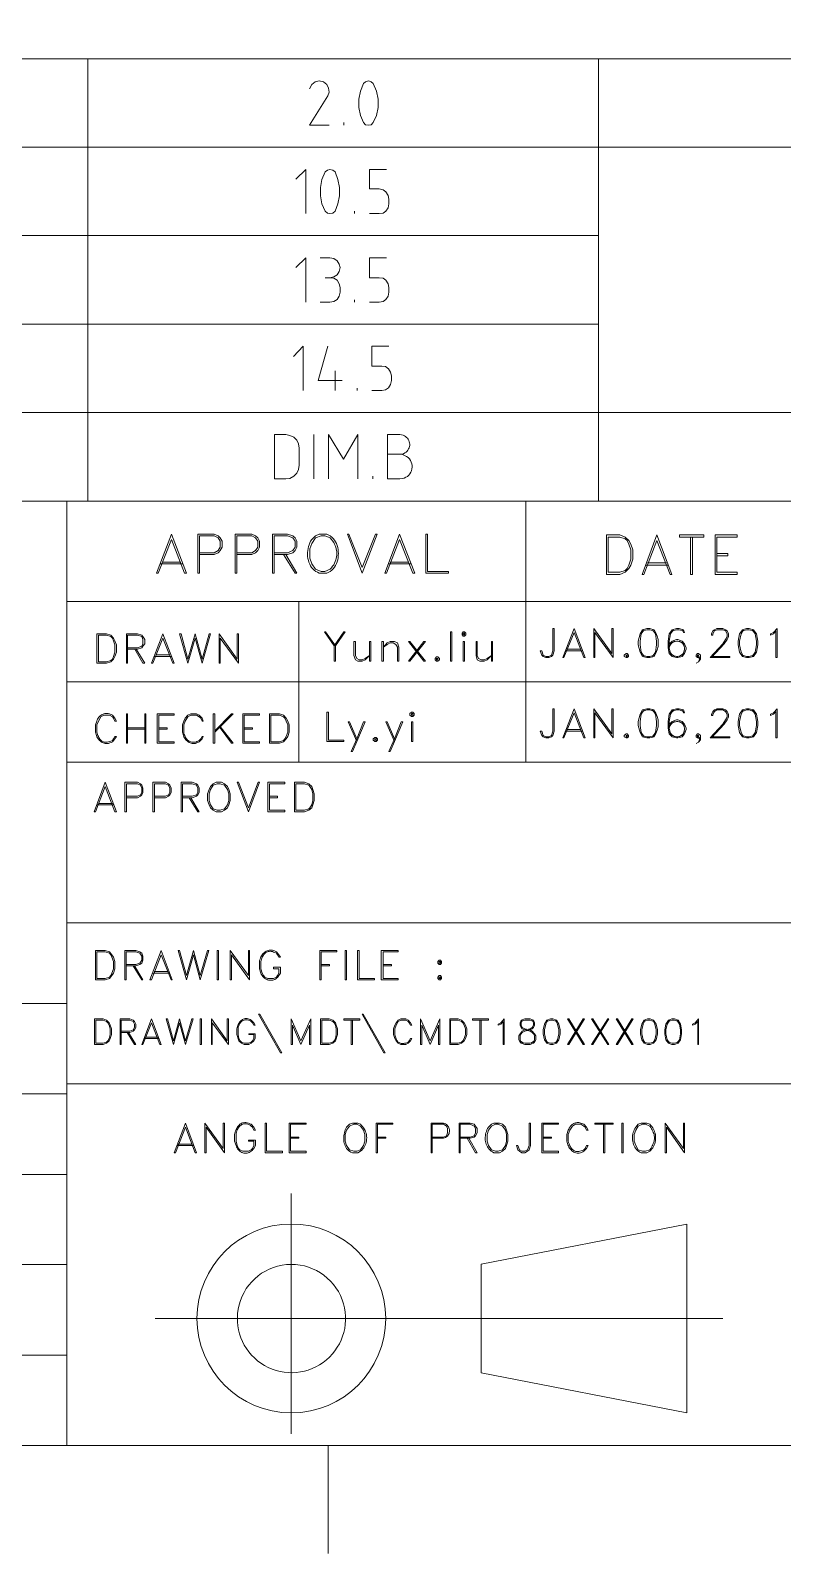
# Model space of a CAD drawing. Header units: inches. Extents: x 0 to 139, y 0 to 117.
# Drawn here: x 73.77 to 83.34, y 0.37 to 19.75 of the extents above; entities that cross this region are included whole.
import ezdxf

# ---------------------------------------------------------------- set-up
doc = ezdxf.new("R2010")
doc.units = ezdxf.units.IN
doc.header["$MEASUREMENT"] = 0
doc.layers.add('Color-7-Line_Weight-20', color=7, linetype='Continuous', lineweight=20)

msp = doc.modelspace()

# ---------------------------------------------------------------- linework, layer by layer
at = {"layer": 'Color-7-Line_Weight-20', "linetype": 'Continuous'}
for p, q in [((74.5, 13.76), (74.5, 19.389)), ((80.999, 13.76), (80.999, 19.389)), ((77.76, 18.545), (77.76, 18.578)), ((103.124, 18.264), (64, 18.264)), ((77.896, 17.421), (77.896, 17.453)), ((80.999, 17.14), (64, 17.14)), ((77.896, 16.296), (77.896, 16.323)), ((80.999, 16.015), (64, 16.015)), ((77.647, 15.42), (77.647, 15.171)), ((77.928, 15.171), (77.928, 15.198)), ((103.124, 14.89), (64, 14.89)), ((77.377, 14.047), (77.377, 14.609)), ((78.128, 14.047), (78.128, 14.079)), ((103.124, 13.76), (64.011, 13.76)), ((74.235, 13.76), (74.235, 1.746)), ((80.075, 13.76), (80.075, 10.441)), ((75.446, 12.987), (75.684, 12.987)), ((78.35, 12.987), (78.588, 12.987)), ((75.425, 12.965), (75.706, 12.965)), ((78.328, 12.965), (78.615, 12.965)), ((81.605, 12.949), (81.886, 12.949)), ((81.626, 12.976), (81.864, 12.976)), ((83.951, 12.484), (74.235, 12.484)), ((77.187, 12.484), (77.187, 10.441)), ((80.583, 11.857), (80.794, 11.857)), ((80.599, 11.879), (80.777, 11.879)), ((75.349, 11.787), (75.56, 11.787)), ((75.365, 11.808), (75.544, 11.808)), ((83.951, 11.462), (74.235, 11.462)), ((75.008, 10.878), (75.225, 10.878)), ((75.008, 10.862), (75.225, 10.862)), ((80.599, 10.857), (80.777, 10.857)), ((80.583, 10.835), (80.794, 10.835)), ((83.951, 10.441), (74.235, 10.441)), ((74.614, 9.9), (74.83, 9.9)), ((74.635, 9.916), (74.814, 9.916)), ((83.951, 8.397), (74.235, 8.397)), ((75.327, 7.759), (75.544, 7.759)), ((75.344, 7.78), (75.522, 7.78)), ((74.235, 7.369), (64.011, 7.369)), ((75.219, 6.926), (75.403, 6.926)), ((75.236, 6.942), (75.392, 6.942)), ((80.004, 6.894), (80.048, 6.867)), ((80.139, 6.867), (80.188, 6.894)), ((74.235, 6.223), (64.011, 6.223)), ((83.951, 6.348), (74.235, 6.348)), ((75.636, 5.564), (75.846, 5.564)), ((75.652, 5.58), (75.83, 5.58)), ((74.235, 5.196), (64.011, 5.196)), ((74.235, 4.05), (64.011, 4.05)), ((74.235, 2.898), (64.011, 2.898)), ((77.56, 1.746), (77.56, 0.373))]:
    msp.add_line(p, q, dxfattribs=at)
for points in [[(1.622, 1.746), (103.124, 1.746), (103.124, 72.5), (1.622, 72.5)], [(77.95, 18.875), (77.95, 18.772), (77.971, 18.67), (78.009, 18.578), (78.036, 18.551), (78.074, 18.545), (78.107, 18.551), (78.134, 18.578), (78.177, 18.67), (78.198, 18.772), (78.198, 18.875), (78.177, 18.978), (78.134, 19.075), (78.107, 19.097), (78.074, 19.108), (78.036, 19.097), (78.009, 19.075), (77.971, 18.978)], [(77.463, 17.751), (77.463, 17.648), (77.479, 17.545), (77.523, 17.453), (77.55, 17.426), (77.582, 17.421), (77.62, 17.426), (77.647, 17.453), (77.685, 17.545), (77.706, 17.648), (77.706, 17.751), (77.685, 17.853), (77.647, 17.951), (77.62, 17.972), (77.582, 17.983), (77.55, 17.972), (77.523, 17.951), (77.479, 17.853)], [(76.879, 14.047), (77.02, 14.047), (77.074, 14.052), (77.122, 14.079), (77.16, 14.117), (77.182, 14.166), (77.193, 14.22), (77.193, 14.436), (77.182, 14.49), (77.16, 14.539), (77.122, 14.577), (77.074, 14.598), (77.02, 14.609), (76.879, 14.609)], [(75.376, 12.847), (75.398, 12.847), (75.565, 13.274), (75.733, 12.847), (75.755, 12.847), (75.565, 13.344)], [(77.298, 13.083), (77.299, 13.058), (77.303, 13.033), (77.308, 13.008), (77.316, 12.984), (77.325, 12.962), (77.336, 12.94), (77.349, 12.92), (77.365, 12.901), (77.382, 12.884), (77.401, 12.869), (77.423, 12.857), (77.447, 12.847), (77.544, 12.847), (77.587, 12.868), (77.607, 12.884), (77.624, 12.902), (77.64, 12.922), (77.653, 12.944), (77.664, 12.967), (77.673, 12.991), (77.681, 13.017), (77.686, 13.042), (77.689, 13.069), (77.69, 13.095), (77.689, 13.122), (77.686, 13.148), (77.681, 13.174), (77.673, 13.199), (77.664, 13.223), (77.653, 13.246), (77.64, 13.268), (77.624, 13.288), (77.607, 13.306), (77.587, 13.322), (77.544, 13.344), (77.447, 13.344), (77.398, 13.322), (77.35, 13.274), (77.337, 13.253), (77.326, 13.231), (77.317, 13.208), (77.31, 13.184), (77.304, 13.159), (77.3, 13.134), (77.298, 13.109)], [(77.328, 13.155), (77.328, 13.036), (77.35, 12.965), (77.398, 12.895), (77.469, 12.868), (77.517, 12.868), (77.587, 12.895), (77.603, 12.915), (77.617, 12.934), (77.63, 12.954), (77.64, 12.974), (77.65, 12.994), (77.657, 13.014), (77.663, 13.034), (77.667, 13.055), (77.669, 13.075), (77.67, 13.095), (77.669, 13.116), (77.667, 13.136), (77.663, 13.156), (77.657, 13.176), (77.65, 13.197), (77.64, 13.217), (77.63, 13.237), (77.617, 13.256), (77.603, 13.276), (77.587, 13.295), (77.517, 13.322), (77.469, 13.322), (77.398, 13.295), (77.35, 13.225)], [(77.804, 13.344), (77.825, 13.344), (77.993, 12.917), (78.161, 13.344), (78.182, 13.344), (77.993, 12.847)], [(78.28, 12.847), (78.301, 12.847), (78.469, 13.274), (78.636, 12.847), (78.663, 12.847), (78.469, 13.344)], [(78.804, 12.847), (78.804, 13.344), (78.826, 13.344), (78.826, 12.868), (79.091, 12.868), (79.091, 12.847)], [(81.102, 12.83), (81.27, 12.83), (81.34, 12.857), (81.388, 12.906), (81.41, 12.949), (81.437, 13.025), (81.437, 13.144), (81.41, 13.214), (81.388, 13.263), (81.34, 13.306), (81.27, 13.333), (81.102, 13.333)], [(81.124, 12.857), (81.27, 12.857), (81.34, 12.879), (81.367, 12.906), (81.388, 12.949), (81.41, 13.025), (81.41, 13.144), (81.388, 13.214), (81.367, 13.263), (81.34, 13.284), (81.27, 13.306), (81.124, 13.306)], [(81.556, 12.83), (81.578, 12.83), (81.745, 13.263), (81.913, 12.83), (81.935, 12.83), (81.745, 13.333)], [(82.34, 13.333), (82.34, 13.306), (82.032, 13.306), (82.032, 13.333)], [(82.486, 12.83), (82.767, 12.83), (82.767, 12.857), (82.508, 12.857), (82.508, 13.306), (82.767, 13.306), (82.767, 13.333), (82.486, 13.333)], [(74.614, 11.7), (74.738, 11.7), (74.792, 11.717), (74.83, 11.754), (74.846, 11.787), (74.868, 11.841), (74.868, 11.933), (74.846, 11.987), (74.83, 12.019), (74.792, 12.057), (74.738, 12.073), (74.614, 12.073)], [(74.635, 11.717), (74.738, 11.717), (74.792, 11.733), (74.814, 11.754), (74.83, 11.787), (74.846, 11.841), (74.846, 11.933), (74.83, 11.987), (74.814, 12.019), (74.792, 12.041), (74.738, 12.057), (74.635, 12.057)], [(75.311, 11.7), (75.327, 11.7), (75.457, 12.019), (75.582, 11.7), (75.598, 11.7), (75.457, 12.073)], [(75.668, 12.073), (75.69, 12.073), (75.776, 11.754), (75.868, 12.073), (75.955, 11.754), (76.047, 12.073), (76.063, 12.073), (75.955, 11.7), (75.868, 12.019), (75.776, 11.7)], [(76.171, 11.7), (76.187, 11.7), (76.187, 12.019), (76.42, 11.7), (76.42, 12.073), (76.403, 12.073), (76.403, 11.754), (76.171, 12.073)], [(79.118, 11.727), (79.134, 11.727), (79.134, 12.1), (79.118, 12.1)], [(79.264, 12.084), (79.264, 12.063), (79.28, 12.046), (79.296, 12.046), (79.312, 12.063), (79.312, 12.084), (79.296, 12.1), (79.28, 12.1)], [(79.28, 12.063), (79.296, 12.063), (79.296, 12.084), (79.28, 12.084)], [(80.258, 11.857), (80.28, 11.803), (80.296, 11.787), (80.329, 11.771), (80.367, 11.771), (80.404, 11.787), (80.421, 11.803), (80.437, 11.857), (80.437, 12.144), (80.421, 12.144), (80.421, 11.857), (80.404, 11.803), (80.367, 11.787), (80.329, 11.787), (80.296, 11.803), (80.28, 11.857)], [(80.545, 11.771), (80.561, 11.771), (80.691, 12.09), (80.815, 11.771), (80.832, 11.771), (80.691, 12.144)], [(80.94, 11.771), (80.956, 11.771), (80.956, 12.09), (81.188, 11.771), (81.188, 12.144), (81.172, 12.144), (81.172, 11.825), (80.94, 12.144)], [(82.778, 11.981), (82.778, 11.933), (82.794, 11.841), (82.832, 11.787), (82.886, 11.771), (82.919, 11.771), (82.973, 11.787), (83.01, 11.841), (83.027, 11.933), (83.027, 11.981), (83.01, 12.073), (82.973, 12.127), (82.919, 12.144), (82.886, 12.144), (82.832, 12.127), (82.794, 12.073)], [(83.227, 12.09), (83.275, 12.144), (83.275, 11.771), (83.259, 11.771), (83.259, 12.111), (83.227, 12.073), (83.189, 12.057), (83.189, 12.073)], [(77.885, 11.798), (77.906, 11.744), (77.939, 11.727), (77.993, 11.727), (78.031, 11.744), (78.085, 11.798), (78.031, 11.76), (77.993, 11.744), (77.955, 11.744), (77.923, 11.76), (77.906, 11.798), (77.906, 11.976), (77.885, 11.976)], [(78.085, 11.727), (78.101, 11.727), (78.101, 11.976), (78.085, 11.976)], [(78.242, 11.727), (78.263, 11.727), (78.263, 11.976), (78.242, 11.976)], [(78.312, 11.96), (78.35, 11.976), (78.404, 11.976), (78.442, 11.96), (78.458, 11.906), (78.458, 11.727), (78.442, 11.727), (78.442, 11.906), (78.42, 11.938), (78.388, 11.96), (78.35, 11.96), (78.312, 11.938), (78.263, 11.906)], [(78.777, 11.727), (78.799, 11.727), (78.599, 11.976), (78.582, 11.976)], [(78.582, 11.727), (78.599, 11.727), (78.799, 11.976), (78.777, 11.976)], [(79.28, 11.727), (79.296, 11.727), (79.296, 11.976), (79.28, 11.976)], [(79.442, 11.798), (79.458, 11.744), (79.491, 11.727), (79.545, 11.727), (79.583, 11.744), (79.637, 11.798), (79.583, 11.76), (79.545, 11.744), (79.512, 11.744), (79.474, 11.76), (79.458, 11.798), (79.458, 11.976), (79.442, 11.976)], [(79.637, 11.727), (79.653, 11.727), (79.653, 11.976), (79.637, 11.976)], [(81.329, 11.803), (81.329, 11.787), (81.351, 11.771), (81.367, 11.771), (81.383, 11.787), (81.383, 11.803), (81.367, 11.825), (81.351, 11.825)], [(78.923, 11.76), (78.923, 11.744), (78.939, 11.727), (78.955, 11.727), (78.977, 11.744), (78.977, 11.76), (78.955, 11.781), (78.939, 11.781)], [(78.939, 11.744), (78.955, 11.744), (78.955, 11.76), (78.939, 11.76)], [(81.351, 11.787), (81.367, 11.787), (81.367, 11.803), (81.351, 11.803)], [(82.259, 11.787), (82.275, 11.787), (82.275, 11.803), (82.259, 11.803)], [(74.598, 10.916), (74.598, 10.824), (74.601, 10.809), (74.606, 10.794), (74.611, 10.779), (74.617, 10.765), (74.624, 10.752), (74.632, 10.739), (74.641, 10.728), (74.651, 10.717), (74.661, 10.708), (74.672, 10.699), (74.683, 10.692), (74.696, 10.686), (74.708, 10.682), (74.722, 10.679), (74.736, 10.678), (74.751, 10.679), (74.766, 10.681), (74.781, 10.686), (74.797, 10.692), (74.814, 10.7), (74.846, 10.738), (74.868, 10.77), (74.846, 10.77), (74.83, 10.738), (74.814, 10.716), (74.796, 10.709), (74.779, 10.703), (74.764, 10.699), (74.749, 10.696), (74.736, 10.695), (74.723, 10.695), (74.711, 10.696), (74.7, 10.699), (74.69, 10.704), (74.68, 10.709), (74.671, 10.716), (74.663, 10.724), (74.656, 10.733), (74.648, 10.743), (74.642, 10.755), (74.635, 10.767), (74.63, 10.78), (74.624, 10.794), (74.619, 10.809), (74.614, 10.824), (74.614, 10.916), (74.635, 10.965), (74.668, 11.019), (74.706, 11.041), (74.776, 11.041), (74.814, 11.019), (74.83, 11.003), (74.846, 10.965), (74.868, 10.965), (74.846, 11.003), (74.814, 11.041), (74.8, 11.047), (74.787, 11.053), (74.775, 11.057), (74.762, 11.06), (74.75, 11.062), (74.738, 11.062), (74.727, 11.062), (74.716, 11.06), (74.705, 11.058), (74.695, 11.054), (74.685, 11.05), (74.675, 11.044), (74.666, 11.037), (74.657, 11.03), (74.649, 11.021), (74.641, 11.012), (74.633, 11.001), (74.626, 10.99), (74.62, 10.978), (74.614, 10.965)], [(74.992, 10.684), (75.008, 10.684), (75.008, 11.057), (74.992, 11.057)], [(75.225, 10.684), (75.241, 10.684), (75.241, 11.057), (75.225, 11.057)], [(75.382, 10.684), (75.598, 10.684), (75.598, 10.7), (75.403, 10.7), (75.403, 11.041), (75.598, 11.041), (75.598, 11.057), (75.382, 11.057)], [(75.706, 10.916), (75.706, 10.824), (75.709, 10.809), (75.713, 10.793), (75.718, 10.778), (75.724, 10.764), (75.731, 10.751), (75.739, 10.738), (75.748, 10.727), (75.758, 10.716), (75.768, 10.707), (75.779, 10.699), (75.791, 10.692), (75.804, 10.686), (75.816, 10.682), (75.83, 10.679), (75.844, 10.678), (75.858, 10.679), (75.872, 10.681), (75.887, 10.686), (75.902, 10.692), (75.917, 10.7), (75.955, 10.738), (75.971, 10.77), (75.955, 10.77), (75.938, 10.738), (75.917, 10.716), (75.903, 10.709), (75.889, 10.703), (75.875, 10.698), (75.862, 10.696), (75.849, 10.694), (75.836, 10.694), (75.824, 10.696), (75.812, 10.699), (75.801, 10.703), (75.79, 10.709), (75.78, 10.716), (75.77, 10.723), (75.761, 10.733), (75.753, 10.743), (75.746, 10.754), (75.739, 10.766), (75.734, 10.779), (75.729, 10.794), (75.725, 10.809), (75.722, 10.824), (75.722, 10.916), (75.738, 10.965), (75.776, 11.019), (75.814, 11.041), (75.884, 11.041), (75.917, 11.019), (75.938, 11.003), (75.955, 10.965), (75.971, 10.965), (75.955, 11.003), (75.917, 11.041), (75.884, 11.057), (75.814, 11.057), (75.776, 11.041), (75.738, 11.003), (75.722, 10.965)], [(76.095, 10.684), (76.117, 10.684), (76.117, 11.057), (76.095, 11.057)], [(76.474, 10.684), (76.685, 10.684), (76.685, 10.7), (76.49, 10.7), (76.49, 11.041), (76.685, 11.041), (76.685, 11.057), (76.474, 11.057)], [(76.814, 10.684), (76.939, 10.684), (76.993, 10.7), (77.025, 10.738), (77.047, 10.77), (77.063, 10.824), (77.063, 10.916), (77.047, 10.965), (77.025, 11.003), (76.993, 11.041), (76.939, 11.057), (76.814, 11.057)], [(77.544, 10.705), (77.544, 11.079), (77.566, 11.079), (77.566, 10.722), (77.76, 10.722), (77.76, 10.705)], [(78.599, 11.062), (78.599, 11.041), (78.62, 11.024), (78.636, 11.024), (78.653, 11.041), (78.653, 11.062), (78.636, 11.079), (78.62, 11.079)], [(78.62, 11.041), (78.636, 11.041), (78.636, 11.062), (78.62, 11.062)], [(80.258, 10.835), (80.28, 10.781), (80.296, 10.765), (80.329, 10.749), (80.367, 10.749), (80.404, 10.765), (80.421, 10.781), (80.437, 10.835), (80.437, 11.122), (80.421, 11.122), (80.421, 10.835), (80.404, 10.781), (80.367, 10.765), (80.329, 10.765), (80.296, 10.781), (80.28, 10.835)], [(80.545, 10.749), (80.561, 10.749), (80.691, 11.068), (80.815, 10.749), (80.832, 10.749), (80.691, 11.122)], [(80.94, 10.749), (80.956, 10.749), (80.956, 11.068), (81.188, 10.749), (81.188, 11.122), (81.172, 11.122), (81.172, 10.803), (80.94, 11.122)], [(82.778, 10.96), (82.778, 10.906), (82.794, 10.819), (82.832, 10.765), (82.886, 10.749), (82.919, 10.749), (82.973, 10.765), (83.01, 10.819), (83.027, 10.906), (83.027, 10.96), (83.01, 11.051), (82.973, 11.106), (82.919, 11.122), (82.886, 11.122), (82.832, 11.106), (82.794, 11.051)], [(83.227, 11.068), (83.275, 11.122), (83.275, 10.749), (83.259, 10.749), (83.259, 11.084), (83.227, 11.051), (83.189, 11.035), (83.189, 11.051)], [(76.831, 10.7), (76.939, 10.7), (76.993, 10.716), (77.009, 10.738), (77.025, 10.77), (77.047, 10.824), (77.047, 10.916), (77.025, 10.965), (77.009, 11.003), (76.993, 11.019), (76.939, 11.041), (76.831, 11.041)], [(77.815, 10.954), (77.831, 10.954), (77.923, 10.738), (77.852, 10.576), (77.869, 10.576), (77.923, 10.705)], [(78.296, 10.954), (78.312, 10.954), (78.404, 10.738), (78.334, 10.576), (78.35, 10.576), (78.404, 10.705)], [(78.62, 10.705), (78.636, 10.705), (78.636, 10.954), (78.62, 10.954)], [(78.134, 10.738), (78.134, 10.722), (78.155, 10.705), (78.171, 10.705), (78.188, 10.722), (78.188, 10.738), (78.171, 10.754), (78.155, 10.754)], [(78.155, 10.722), (78.171, 10.722), (78.171, 10.738), (78.155, 10.738)], [(81.329, 10.781), (81.329, 10.765), (81.351, 10.749), (81.367, 10.749), (81.383, 10.765), (81.383, 10.781), (81.367, 10.803), (81.351, 10.803)], [(81.351, 10.765), (81.367, 10.765), (81.367, 10.781), (81.351, 10.781)], [(82.259, 10.765), (82.275, 10.765), (82.275, 10.781), (82.259, 10.781)], [(74.581, 9.808), (74.598, 9.808), (74.722, 10.132), (74.846, 9.808), (74.868, 9.808), (74.722, 10.186)], [(76.025, 10.04), (76.025, 9.954), (76.047, 9.9), (76.063, 9.862), (76.095, 9.83), (76.133, 9.808), (76.203, 9.808), (76.241, 9.83), (76.279, 9.862), (76.295, 9.9), (76.311, 9.954), (76.311, 10.04), (76.295, 10.094), (76.279, 10.132), (76.241, 10.165), (76.203, 10.186), (76.133, 10.186), (76.095, 10.165), (76.063, 10.132), (76.047, 10.094)], [(76.047, 10.04), (76.047, 9.954), (76.063, 9.9), (76.095, 9.846), (76.149, 9.83), (76.187, 9.83), (76.241, 9.846), (76.279, 9.9), (76.295, 9.954), (76.295, 10.04), (76.279, 10.094), (76.241, 10.149), (76.187, 10.165), (76.149, 10.165), (76.095, 10.149), (76.063, 10.094)], [(76.403, 10.186), (76.42, 10.186), (76.544, 9.862), (76.668, 10.186), (76.685, 10.186), (76.544, 9.808)], [(76.793, 9.808), (77.009, 9.808), (77.009, 9.83), (76.814, 9.83), (76.814, 10.165), (77.009, 10.165), (77.009, 10.186), (76.793, 10.186)], [(77.133, 9.808), (77.258, 9.808), (77.312, 9.83), (77.35, 9.862), (77.366, 9.9), (77.382, 9.954), (77.382, 10.04), (77.366, 10.094), (77.35, 10.132), (77.312, 10.165), (77.258, 10.186), (77.133, 10.186)], [(77.15, 9.83), (77.258, 9.83), (77.312, 9.846), (77.328, 9.862), (77.35, 9.9), (77.366, 9.954), (77.366, 10.04), (77.35, 10.094), (77.328, 10.132), (77.312, 10.149), (77.258, 10.165), (77.15, 10.165)], [(74.598, 7.672), (74.722, 7.672), (74.776, 7.688), (74.808, 7.726), (74.83, 7.759), (74.846, 7.813), (74.846, 7.905), (74.83, 7.959), (74.808, 7.991), (74.776, 8.029), (74.722, 8.045), (74.598, 8.045)], [(74.614, 7.688), (74.722, 7.688), (74.776, 7.705), (74.792, 7.726), (74.808, 7.759), (74.83, 7.813), (74.83, 7.905), (74.808, 7.959), (74.792, 7.991), (74.776, 8.013), (74.722, 8.029), (74.614, 8.029)], [(75.29, 7.672), (75.311, 7.672), (75.436, 7.991), (75.56, 7.672), (75.576, 7.672), (75.436, 8.045)], [(75.652, 8.045), (75.668, 8.045), (75.755, 7.726), (75.846, 8.045), (75.933, 7.726), (76.025, 8.045), (76.041, 8.045), (75.933, 7.672), (75.846, 7.991), (75.755, 7.672)], [(76.149, 7.672), (76.165, 7.672), (76.165, 8.045), (76.149, 8.045)], [(76.311, 7.672), (76.328, 7.672), (76.328, 7.991), (76.56, 7.672), (76.56, 8.045), (76.544, 8.045), (76.544, 7.726), (76.311, 8.045)], [(76.685, 7.905), (76.685, 7.813), (76.701, 7.759), (76.709, 7.743), (76.718, 7.729), (76.728, 7.716), (76.739, 7.704), (76.75, 7.694), (76.762, 7.686), (76.775, 7.679), (76.788, 7.674), (76.801, 7.67), (76.815, 7.667), (76.828, 7.666), (76.841, 7.667), (76.855, 7.669), (76.868, 7.672), (76.88, 7.678), (76.892, 7.684), (76.904, 7.692), (76.914, 7.702), (76.924, 7.713), (76.933, 7.726), (76.955, 7.759), (76.955, 7.834), (76.863, 7.834), (76.863, 7.813), (76.933, 7.813), (76.933, 7.759), (76.917, 7.726), (76.901, 7.705), (76.863, 7.688), (76.793, 7.688), (76.755, 7.705), (76.739, 7.726), (76.722, 7.759), (76.701, 7.813), (76.701, 7.905), (76.706, 7.92), (76.711, 7.935), (76.716, 7.949), (76.722, 7.962), (76.729, 7.974), (76.735, 7.986), (76.742, 7.996), (76.75, 8.005), (76.758, 8.013), (76.767, 8.02), (76.777, 8.025), (76.787, 8.03), (76.798, 8.033), (76.81, 8.034), (76.823, 8.035), (76.836, 8.033), (76.851, 8.031), (76.866, 8.026), (76.883, 8.02), (76.901, 8.013), (76.917, 7.991), (76.933, 7.959), (76.955, 7.959), (76.933, 7.991), (76.901, 8.029), (76.884, 8.037), (76.868, 8.044), (76.853, 8.048), (76.838, 8.05), (76.823, 8.051), (76.809, 8.05), (76.795, 8.047), (76.783, 8.043), (76.77, 8.037), (76.759, 8.03), (76.748, 8.021), (76.738, 8.012), (76.728, 8.001), (76.719, 7.99), (76.711, 7.977), (76.704, 7.964), (76.698, 7.95), (76.693, 7.935), (76.688, 7.92)], [(77.452, 7.672), (77.469, 7.672), (77.469, 8.029), (77.669, 8.029), (77.669, 8.045), (77.452, 8.045)], [(77.777, 7.672), (77.793, 7.672), (77.793, 8.045), (77.777, 8.045)], [(77.934, 7.672), (77.934, 8.045), (77.955, 8.045), (77.955, 7.688), (78.15, 7.688), (78.15, 7.672)], [(78.236, 7.672), (78.453, 7.672), (78.453, 7.688), (78.258, 7.688), (78.258, 8.029), (78.453, 8.029), (78.453, 8.045), (78.236, 8.045)], [(78.955, 7.905), (78.955, 7.883), (78.972, 7.867), (78.988, 7.867), (79.004, 7.883), (79.004, 7.905), (78.988, 7.921), (78.972, 7.921)], [(78.972, 7.883), (78.988, 7.883), (78.988, 7.905), (78.972, 7.905)], [(78.955, 7.705), (78.955, 7.688), (78.972, 7.672), (78.988, 7.672), (79.004, 7.688), (79.004, 7.705), (78.988, 7.726), (78.972, 7.726)], [(78.972, 7.688), (78.988, 7.688), (78.988, 7.705), (78.972, 7.705)], [(74.587, 6.85), (74.695, 6.85), (74.738, 6.867), (74.771, 6.894), (74.787, 6.926), (74.803, 6.975), (74.803, 7.05), (74.787, 7.094), (74.771, 7.126), (74.738, 7.159), (74.695, 7.175), (74.587, 7.175)], [(75.187, 6.85), (75.203, 6.85), (75.311, 7.126), (75.419, 6.85), (75.436, 6.85), (75.311, 7.175)], [(75.5, 7.175), (75.517, 7.175), (75.592, 6.894), (75.668, 7.175), (75.744, 6.894), (75.825, 7.175), (75.841, 7.175), (75.744, 6.85), (75.668, 7.126), (75.592, 6.85)], [(75.933, 6.85), (75.949, 6.85), (75.949, 7.175), (75.933, 7.175)], [(76.074, 6.85), (76.084, 6.85), (76.084, 7.126), (76.29, 6.85), (76.29, 7.175), (76.274, 7.175), (76.274, 6.894), (76.074, 7.175)], [(76.398, 7.05), (76.398, 6.975), (76.425, 6.894), (76.457, 6.867), (76.49, 6.85), (76.549, 6.85), (76.582, 6.867), (76.614, 6.894), (76.63, 6.926), (76.63, 6.986), (76.549, 6.986), (76.549, 6.975), (76.614, 6.975), (76.614, 6.926), (76.598, 6.894), (76.582, 6.877), (76.549, 6.867), (76.49, 6.867), (76.457, 6.877), (76.441, 6.894), (76.425, 6.926), (76.414, 6.975), (76.414, 7.05), (76.416, 7.064), (76.419, 7.077), (76.422, 7.089), (76.427, 7.101), (76.432, 7.112), (76.439, 7.121), (76.446, 7.13), (76.453, 7.138), (76.462, 7.145), (76.47, 7.151), (76.48, 7.156), (76.49, 7.159), (76.5, 7.162), (76.511, 7.163), (76.522, 7.163), (76.534, 7.162), (76.546, 7.159), (76.557, 7.155), (76.57, 7.149), (76.582, 7.142), (76.598, 7.126), (76.614, 7.094), (76.63, 7.094), (76.614, 7.126), (76.582, 7.159), (76.567, 7.166), (76.553, 7.172), (76.54, 7.176), (76.527, 7.179), (76.515, 7.179), (76.503, 7.179), (76.491, 7.176), (76.48, 7.172), (76.47, 7.167), (76.461, 7.161), (76.451, 7.154), (76.443, 7.145), (76.435, 7.136), (76.428, 7.126), (76.421, 7.115), (76.415, 7.103), (76.41, 7.09), (76.405, 7.078), (76.401, 7.064)], [(76.674, 7.234), (76.955, 6.742), (76.971, 6.742), (76.69, 7.234)], [(77.09, 6.85), (77.106, 6.85), (77.106, 7.094), (77.214, 6.85), (77.323, 7.094), (77.323, 6.85), (77.339, 6.85), (77.339, 7.175), (77.214, 6.894), (77.09, 7.175)], [(77.463, 6.85), (77.571, 6.85), (77.62, 6.867), (77.652, 6.894), (77.679, 6.975), (77.679, 7.05), (77.663, 7.094), (77.652, 7.126), (77.62, 7.159), (77.571, 7.175), (77.463, 7.175)], [(77.961, 7.175), (77.961, 7.159), (77.76, 7.159), (77.76, 7.175)], [(77.993, 7.234), (78.269, 6.742), (78.285, 6.742), (78.004, 7.234)], [(78.393, 7.05), (78.393, 6.975), (78.409, 6.926), (78.426, 6.894), (78.453, 6.867), (78.485, 6.85), (78.55, 6.85), (78.577, 6.867), (78.609, 6.894), (78.626, 6.926), (78.609, 6.926), (78.593, 6.894), (78.577, 6.877), (78.561, 6.872), (78.547, 6.868), (78.533, 6.865), (78.521, 6.863), (78.509, 6.862), (78.498, 6.862), (78.488, 6.863), (78.479, 6.866), (78.47, 6.869), (78.462, 6.873), (78.455, 6.879), (78.448, 6.885), (78.442, 6.893), (78.436, 6.901), (78.431, 6.911), (78.426, 6.922), (78.421, 6.933), (78.417, 6.946), (78.413, 6.96), (78.409, 6.975), (78.409, 7.05), (78.426, 7.094), (78.453, 7.142), (78.485, 7.159), (78.55, 7.159), (78.577, 7.142), (78.593, 7.126), (78.609, 7.094), (78.626, 7.094), (78.609, 7.126), (78.577, 7.159), (78.55, 7.175), (78.485, 7.175), (78.453, 7.159), (78.426, 7.126), (78.409, 7.094)], [(78.734, 6.85), (78.75, 6.85), (78.75, 7.094), (78.858, 6.85), (78.966, 7.094), (78.966, 6.85), (78.982, 6.85), (78.982, 7.175), (78.858, 6.894), (78.734, 7.175)], [(79.107, 6.85), (79.215, 6.85), (79.258, 6.867), (79.291, 6.894), (79.307, 6.926), (79.323, 6.975), (79.323, 7.05), (79.307, 7.094), (79.291, 7.126), (79.258, 7.159), (79.215, 7.175), (79.107, 7.175)], [(79.599, 7.175), (79.599, 7.159), (79.399, 7.159), (79.399, 7.175)], [(79.756, 7.126), (79.799, 7.175), (79.799, 6.85), (79.788, 6.85), (79.788, 7.142), (79.756, 7.11), (79.723, 7.094), (79.723, 7.11)], [(80.296, 7.034), (80.296, 6.986), (80.312, 6.91), (80.345, 6.867), (80.388, 6.85), (80.421, 6.85), (80.464, 6.867), (80.496, 6.91), (80.513, 6.986), (80.513, 7.034), (80.496, 7.11), (80.464, 7.159), (80.421, 7.175), (80.388, 7.175), (80.345, 7.159), (80.312, 7.11)], [(80.805, 6.85), (80.821, 6.85), (80.621, 7.175), (80.604, 7.175)], [(80.604, 6.85), (80.621, 6.85), (80.821, 7.175), (80.805, 7.175)], [(81.118, 6.85), (81.134, 6.85), (80.929, 7.175), (80.913, 7.175)], [(80.913, 6.85), (80.929, 6.85), (81.134, 7.175), (81.118, 7.175)], [(81.426, 6.85), (81.443, 6.85), (81.242, 7.175), (81.226, 7.175)], [(81.226, 6.85), (81.242, 6.85), (81.443, 7.175), (81.426, 7.175)], [(81.534, 7.034), (81.534, 6.986), (81.551, 6.91), (81.583, 6.867), (81.626, 6.85), (81.659, 6.85), (81.702, 6.867), (81.734, 6.91), (81.751, 6.986), (81.751, 7.034), (81.734, 7.11), (81.702, 7.159), (81.659, 7.175), (81.626, 7.175), (81.583, 7.159), (81.551, 7.11)], [(81.843, 7.034), (81.843, 6.986), (81.859, 6.91), (81.891, 6.867), (81.935, 6.85), (81.967, 6.85), (82.016, 6.867), (82.043, 6.91), (82.059, 6.986), (82.059, 7.034), (82.043, 7.11), (82.016, 7.159), (81.967, 7.175), (81.935, 7.175), (81.891, 7.159), (81.859, 7.11)], [(82.232, 7.126), (82.275, 7.175), (82.275, 6.85), (82.264, 6.85), (82.264, 7.142), (82.232, 7.11), (82.199, 7.094), (82.199, 7.11)], [(74.603, 6.867), (74.695, 6.867), (74.738, 6.877), (74.754, 6.894), (74.771, 6.926), (74.787, 6.975), (74.787, 7.05), (74.771, 7.094), (74.754, 7.126), (74.738, 7.142), (74.695, 7.159), (74.603, 7.159)], [(77.479, 6.867), (77.571, 6.867), (77.62, 6.877), (77.636, 6.894), (77.652, 6.926), (77.663, 6.975), (77.663, 7.05), (77.652, 7.094), (77.636, 7.126), (77.62, 7.142), (77.571, 7.159), (77.479, 7.159)], [(79.118, 6.867), (79.215, 6.867), (79.258, 6.877), (79.274, 6.894), (79.291, 6.926), (79.307, 6.975), (79.307, 7.05), (79.291, 7.094), (79.274, 7.126), (79.258, 7.142), (79.215, 7.159), (79.118, 7.159)], [(75.598, 5.472), (75.619, 5.472), (75.744, 5.796), (75.868, 5.472), (75.884, 5.472), (75.744, 5.85)], [(75.992, 5.472), (76.009, 5.472), (76.009, 5.796), (76.241, 5.472), (76.241, 5.85), (76.225, 5.85), (76.225, 5.526), (75.992, 5.85)], [(76.366, 5.704), (76.366, 5.618), (76.387, 5.564), (76.393, 5.548), (76.4, 5.534), (76.408, 5.521), (76.417, 5.51), (76.427, 5.499), (76.438, 5.49), (76.45, 5.483), (76.462, 5.477), (76.474, 5.472), (76.487, 5.469), (76.501, 5.467), (76.514, 5.467), (76.528, 5.468), (76.541, 5.471), (76.554, 5.476), (76.567, 5.483), (76.58, 5.491), (76.592, 5.501), (76.603, 5.512), (76.614, 5.526), (76.636, 5.564), (76.636, 5.634), (76.544, 5.634), (76.544, 5.618), (76.614, 5.618), (76.614, 5.564), (76.598, 5.526), (76.582, 5.51), (76.544, 5.493), (76.474, 5.493), (76.436, 5.51), (76.42, 5.526), (76.403, 5.564), (76.387, 5.618), (76.387, 5.704), (76.39, 5.72), (76.393, 5.734), (76.398, 5.749), (76.403, 5.762), (76.409, 5.775), (76.416, 5.787), (76.424, 5.798), (76.432, 5.808), (76.441, 5.817), (76.451, 5.824), (76.462, 5.83), (76.473, 5.835), (76.485, 5.838), (76.497, 5.84), (76.51, 5.84), (76.524, 5.839), (76.537, 5.835), (76.552, 5.83), (76.567, 5.822), (76.582, 5.812), (76.598, 5.796), (76.614, 5.758), (76.636, 5.758), (76.614, 5.796), (76.582, 5.834), (76.563, 5.842), (76.545, 5.848), (76.528, 5.852), (76.512, 5.855), (76.498, 5.855), (76.484, 5.854), (76.471, 5.851), (76.459, 5.847), (76.448, 5.841), (76.437, 5.834), (76.428, 5.825), (76.419, 5.816), (76.411, 5.805), (76.403, 5.793), (76.396, 5.78), (76.389, 5.766), (76.382, 5.752), (76.376, 5.736), (76.371, 5.721)], [(76.76, 5.472), (76.76, 5.85), (76.776, 5.85), (76.776, 5.493), (76.977, 5.493), (76.977, 5.472)], [(77.063, 5.472), (77.279, 5.472), (77.279, 5.493), (77.079, 5.493), (77.079, 5.834), (77.279, 5.834), (77.279, 5.85), (77.063, 5.85)], [(77.758, 5.651), (77.759, 5.632), (77.761, 5.613), (77.765, 5.594), (77.77, 5.576), (77.777, 5.559), (77.785, 5.543), (77.795, 5.528), (77.806, 5.514), (77.819, 5.501), (77.834, 5.489), (77.85, 5.48), (77.869, 5.472), (77.939, 5.472), (77.971, 5.493), (77.987, 5.506), (78, 5.52), (78.012, 5.535), (78.022, 5.551), (78.031, 5.568), (78.038, 5.586), (78.043, 5.604), (78.047, 5.623), (78.049, 5.643), (78.05, 5.662), (78.049, 5.682), (78.046, 5.701), (78.042, 5.72), (78.036, 5.739), (78.029, 5.757), (78.02, 5.775), (78.01, 5.791), (77.999, 5.807), (77.986, 5.821), (77.971, 5.834), (77.939, 5.85), (77.869, 5.85), (77.831, 5.834), (77.793, 5.796), (77.785, 5.78), (77.777, 5.763), (77.771, 5.745), (77.766, 5.727), (77.762, 5.708), (77.76, 5.689), (77.758, 5.67)], [(77.777, 5.704), (77.777, 5.618), (77.793, 5.564), (77.831, 5.51), (77.885, 5.493), (77.923, 5.493), (77.971, 5.51), (78.009, 5.564), (78.025, 5.618), (78.025, 5.704), (78.009, 5.758), (77.971, 5.812), (77.923, 5.834), (77.885, 5.834), (77.831, 5.812), (77.793, 5.758)], [(78.171, 5.472), (78.188, 5.472), (78.188, 5.834), (78.382, 5.834), (78.382, 5.85), (78.171, 5.85)], [(79.559, 5.652), (79.56, 5.634), (79.562, 5.615), (79.566, 5.598), (79.572, 5.581), (79.579, 5.564), (79.587, 5.548), (79.597, 5.533), (79.608, 5.519), (79.621, 5.505), (79.636, 5.493), (79.652, 5.482), (79.669, 5.472), (79.739, 5.472), (79.777, 5.493), (79.815, 5.526), (79.831, 5.564), (79.848, 5.618), (79.848, 5.704), (79.831, 5.758), (79.815, 5.796), (79.777, 5.834), (79.739, 5.85), (79.669, 5.85), (79.637, 5.834), (79.599, 5.796), (79.589, 5.779), (79.581, 5.762), (79.574, 5.744), (79.568, 5.726), (79.564, 5.707), (79.561, 5.689), (79.559, 5.67)], [(79.583, 5.704), (79.583, 5.618), (79.599, 5.564), (79.637, 5.51), (79.691, 5.493), (79.723, 5.493), (79.777, 5.51), (79.815, 5.564), (79.831, 5.618), (79.831, 5.704), (79.815, 5.758), (79.777, 5.812), (79.723, 5.834), (79.691, 5.834), (79.637, 5.812), (79.599, 5.758)], [(79.956, 5.564), (79.972, 5.51), (79.994, 5.493), (80.026, 5.472), (80.064, 5.472), (80.096, 5.493), (80.118, 5.51), (80.134, 5.564), (80.134, 5.85), (80.118, 5.85), (80.118, 5.564), (80.096, 5.51), (80.064, 5.493), (80.026, 5.493), (79.994, 5.51), (79.972, 5.564)], [(80.28, 5.472), (80.491, 5.472), (80.491, 5.493), (80.296, 5.493), (80.296, 5.834), (80.491, 5.834), (80.491, 5.85), (80.28, 5.85)], [(80.599, 5.704), (80.599, 5.618), (80.602, 5.603), (80.606, 5.588), (80.611, 5.573), (80.617, 5.559), (80.624, 5.545), (80.633, 5.532), (80.642, 5.52), (80.652, 5.508), (80.663, 5.498), (80.675, 5.489), (80.687, 5.481), (80.7, 5.474), (80.714, 5.47), (80.727, 5.467), (80.742, 5.466), (80.756, 5.466), (80.771, 5.47), (80.786, 5.475), (80.8, 5.483), (80.815, 5.493), (80.848, 5.526), (80.869, 5.564), (80.848, 5.564), (80.832, 5.526), (80.815, 5.51), (80.798, 5.502), (80.781, 5.496), (80.765, 5.492), (80.751, 5.489), (80.737, 5.488), (80.724, 5.488), (80.713, 5.49), (80.702, 5.493), (80.691, 5.497), (80.682, 5.503), (80.673, 5.509), (80.665, 5.517), (80.657, 5.527), (80.65, 5.537), (80.643, 5.548), (80.637, 5.56), (80.631, 5.573), (80.626, 5.587), (80.62, 5.602), (80.615, 5.618), (80.615, 5.704), (80.637, 5.758), (80.669, 5.812), (80.707, 5.834), (80.777, 5.834), (80.815, 5.812), (80.832, 5.796), (80.848, 5.758), (80.869, 5.758), (80.848, 5.796), (80.815, 5.834), (80.802, 5.84), (80.789, 5.846), (80.776, 5.85), (80.764, 5.853), (80.752, 5.855), (80.74, 5.855), (80.728, 5.855), (80.717, 5.854), (80.706, 5.851), (80.696, 5.847), (80.686, 5.843), (80.676, 5.837), (80.667, 5.831), (80.658, 5.823), (80.65, 5.814), (80.642, 5.805), (80.635, 5.795), (80.628, 5.783), (80.621, 5.771), (80.615, 5.758)], [(81.188, 5.85), (81.188, 5.834), (80.956, 5.834), (80.956, 5.85)], [(81.297, 5.472), (81.313, 5.472), (81.313, 5.85), (81.297, 5.85)], [(81.434, 5.654), (81.435, 5.635), (81.437, 5.616), (81.442, 5.597), (81.447, 5.579), (81.454, 5.561), (81.463, 5.545), (81.473, 5.529), (81.484, 5.515), (81.497, 5.502), (81.512, 5.49), (81.528, 5.48), (81.545, 5.472), (81.616, 5.472), (81.653, 5.493), (81.668, 5.506), (81.681, 5.52), (81.692, 5.535), (81.702, 5.552), (81.71, 5.569), (81.716, 5.587), (81.721, 5.605), (81.725, 5.624), (81.727, 5.643), (81.727, 5.662), (81.726, 5.682), (81.724, 5.701), (81.72, 5.72), (81.715, 5.738), (81.708, 5.756), (81.7, 5.774), (81.69, 5.79), (81.679, 5.806), (81.667, 5.821), (81.653, 5.834), (81.616, 5.85), (81.545, 5.85), (81.507, 5.834), (81.475, 5.796), (81.465, 5.781), (81.456, 5.765), (81.449, 5.747), (81.443, 5.73), (81.439, 5.711), (81.435, 5.692), (81.434, 5.673)], [(81.453, 5.704), (81.453, 5.618), (81.475, 5.564), (81.507, 5.51), (81.561, 5.493), (81.599, 5.493), (81.653, 5.51), (81.665, 5.527), (81.675, 5.544), (81.684, 5.56), (81.692, 5.575), (81.698, 5.59), (81.704, 5.605), (81.708, 5.619), (81.711, 5.633), (81.713, 5.647), (81.713, 5.661), (81.713, 5.675), (81.711, 5.689), (81.708, 5.703), (81.704, 5.717), (81.698, 5.731), (81.692, 5.746), (81.684, 5.762), (81.675, 5.778), (81.665, 5.795), (81.653, 5.812), (81.599, 5.834), (81.561, 5.834), (81.507, 5.812), (81.475, 5.758)], [(81.848, 5.472), (81.864, 5.472), (81.864, 5.796), (82.097, 5.472), (82.097, 5.85), (82.081, 5.85), (82.081, 5.526), (81.848, 5.85)], [(82.124, 2.163), (82.124, 3.363), (82.124, 4.563), (79.507, 4.055), (79.507, 2.671)]]:
    msp.add_lwpolyline(points, close=True, dxfattribs=at)
for points in [[(103.124, 19.389), (64, 19.389), (64, 13.76), (64, 1.746)], [(77.571, 18.545), (77.323, 18.545), (77.555, 18.918), (77.571, 18.967), (77.566, 19.016), (77.544, 19.064), (77.501, 19.097), (77.447, 19.108), (77.393, 19.097), (77.35, 19.064), (77.323, 19.01)], [(77.274, 17.421), (77.274, 17.983), (77.15, 17.859)], [(78.301, 17.983), (78.085, 17.983), (78.085, 17.734), (78.209, 17.734), (78.258, 17.723), (78.296, 17.696), (78.323, 17.653), (78.334, 17.605), (78.334, 17.545), (78.323, 17.496), (78.296, 17.453), (78.258, 17.426), (78.209, 17.421), (78.085, 17.421)], [(77.274, 16.296), (77.274, 16.858), (77.15, 16.734)], [(77.523, 16.604), (77.582, 16.604), (77.631, 16.615), (77.674, 16.642), (77.701, 16.685), (77.712, 16.734), (77.701, 16.777), (77.674, 16.821), (77.631, 16.848), (77.582, 16.858), (77.458, 16.858)], [(78.301, 16.858), (78.085, 16.858), (78.085, 16.604), (78.209, 16.604), (78.258, 16.599), (78.296, 16.572), (78.323, 16.529), (78.334, 16.48), (78.334, 16.42), (78.323, 16.372), (78.296, 16.329), (78.258, 16.301), (78.209, 16.296), (78.085, 16.296)], [(77.582, 16.604), (77.631, 16.599), (77.674, 16.572), (77.701, 16.529), (77.712, 16.48), (77.712, 16.42), (77.701, 16.372), (77.674, 16.329), (77.631, 16.301), (77.582, 16.296), (77.458, 16.296)], [(77.241, 15.171), (77.241, 15.734), (77.117, 15.604)], [(77.739, 15.296), (77.431, 15.296), (77.555, 15.734)], [(78.334, 15.734), (78.117, 15.734), (78.117, 15.48), (78.242, 15.48), (78.29, 15.474), (78.328, 15.447), (78.355, 15.404), (78.366, 15.355), (78.366, 15.296), (78.355, 15.247), (78.328, 15.204), (78.29, 15.177), (78.242, 15.171), (78.117, 15.171)], [(77.939, 14.047), (77.939, 14.609), (77.755, 14.296), (77.566, 14.609), (77.566, 14.047)], [(78.317, 14.36), (78.474, 14.36), (78.517, 14.366), (78.535, 14.375), (78.551, 14.386), (78.564, 14.398), (78.575, 14.412), (78.584, 14.426), (78.591, 14.441), (78.595, 14.456), (78.598, 14.472), (78.598, 14.488), (78.596, 14.504), (78.593, 14.519), (78.587, 14.534), (78.579, 14.549), (78.57, 14.562), (78.558, 14.574), (78.545, 14.584), (78.53, 14.594), (78.513, 14.601), (78.494, 14.606), (78.474, 14.609), (78.317, 14.609), (78.317, 14.047), (78.474, 14.047), (78.501, 14.049), (78.526, 14.056), (78.548, 14.066), (78.568, 14.078), (78.585, 14.093), (78.599, 14.111), (78.611, 14.13), (78.62, 14.15), (78.625, 14.172), (78.628, 14.194), (78.628, 14.216), (78.624, 14.238), (78.617, 14.26), (78.607, 14.28), (78.594, 14.299), (78.577, 14.317), (78.557, 14.332), (78.533, 14.345), (78.505, 14.354), (78.474, 14.36)], [(75.922, 13.084), (76.111, 13.084), (76.16, 13.106), (76.187, 13.133), (76.209, 13.176), (76.209, 13.252), (76.187, 13.295), (76.16, 13.322), (76.111, 13.344), (75.901, 13.344), (75.901, 12.847), (75.922, 12.847), (75.922, 13.322), (76.111, 13.322), (76.16, 13.295), (76.187, 13.252), (76.187, 13.176), (76.16, 13.133), (76.111, 13.106), (75.922, 13.106)], [(76.398, 13.084), (76.587, 13.084), (76.636, 13.106), (76.663, 13.133), (76.685, 13.176), (76.685, 13.252), (76.663, 13.295), (76.636, 13.322), (76.587, 13.344), (76.376, 13.344), (76.376, 12.847), (76.398, 12.847), (76.398, 13.322), (76.587, 13.322), (76.636, 13.295), (76.663, 13.252), (76.663, 13.176), (76.636, 13.133), (76.587, 13.106), (76.398, 13.106)], [(76.874, 13.084), (77.041, 13.084), (77.112, 13.106), (77.139, 13.133), (77.16, 13.176), (77.16, 13.252), (77.139, 13.295), (77.112, 13.322), (77.041, 13.344), (76.852, 13.344), (76.852, 12.847), (76.874, 12.847), (76.874, 13.322), (77.041, 13.322), (77.112, 13.295), (77.139, 13.252), (77.139, 13.176), (77.112, 13.133), (77.041, 13.106), (76.874, 13.106)], [(82.199, 13.306), (82.199, 12.83), (82.172, 12.83), (82.172, 13.306)], [(77.02, 13.084), (77.16, 12.847), (77.139, 12.847), (76.993, 13.084)], [(82.508, 13.068), (82.648, 13.068), (82.648, 13.095), (82.508, 13.095)], [(75.008, 11.879), (75.133, 11.879), (75.187, 11.895), (75.203, 11.917), (75.225, 11.949), (75.225, 12.003), (75.203, 12.041), (75.187, 12.057), (75.133, 12.073), (74.992, 12.073), (74.992, 11.7), (75.008, 11.7), (75.008, 12.057), (75.133, 12.057), (75.187, 12.041), (75.203, 12.003), (75.203, 11.949), (75.187, 11.917), (75.133, 11.895), (75.008, 11.895)], [(77.652, 11.922), (77.652, 11.727), (77.636, 11.727), (77.636, 11.922), (77.76, 12.1), (77.777, 12.1), (77.652, 11.922), (77.528, 12.1), (77.512, 12.1), (77.636, 11.922)], [(81.707, 12.127), (81.653, 12.144), (81.616, 12.144), (81.561, 12.127), (81.529, 12.073), (81.507, 11.981), (81.507, 11.933), (81.529, 11.841), (81.561, 11.787), (81.616, 11.771), (81.653, 11.771), (81.707, 11.787)], [(81.583, 12.127), (81.545, 12.073), (81.529, 11.981), (81.529, 11.933), (81.545, 11.841), (81.583, 11.787)], [(81.707, 12.111), (81.653, 12.127), (81.616, 12.127), (81.561, 12.111)], [(81.686, 12.127), (81.724, 12.073), (81.74, 11.981), (81.74, 11.933), (81.724, 11.841), (81.686, 11.787)], [(82.064, 12.127), (82.081, 12.09), (82.097, 12.09), (82.081, 12.127), (82.026, 12.144), (81.994, 12.144), (81.94, 12.127), (81.902, 12.073), (81.886, 11.981), (81.886, 11.895), (81.902, 11.825), (81.94, 11.787), (81.994, 11.771), (82.01, 11.771), (82.064, 11.787), (82.097, 11.825), (82.118, 11.879), (82.118, 11.895), (82.097, 11.949), (82.064, 11.981), (82.01, 12.003), (81.994, 12.003), (81.94, 11.981), (81.902, 11.949)], [(81.956, 12.127), (81.918, 12.073), (81.902, 11.981), (81.902, 11.895), (81.918, 11.825), (81.972, 11.787)], [(82.081, 12.111), (82.026, 12.127), (81.994, 12.127), (81.94, 12.111)], [(82.437, 11.771), (82.6, 11.949), (82.637, 12.003), (82.654, 12.036), (82.654, 12.073), (82.637, 12.111), (82.616, 12.127), (82.583, 12.144), (82.508, 12.144), (82.475, 12.127), (82.454, 12.111), (82.437, 12.073), (82.437, 12.057), (82.454, 12.057), (82.454, 12.073), (82.475, 12.111), (82.508, 12.127), (82.583, 12.127), (82.616, 12.111), (82.637, 12.073), (82.637, 12.036), (82.616, 12.003), (82.583, 11.949), (82.421, 11.771), (82.67, 11.771), (82.67, 11.787), (82.437, 11.787)], [(82.848, 12.127), (82.816, 12.073), (82.794, 11.981), (82.794, 11.933), (82.816, 11.841), (82.848, 11.787)], [(82.973, 12.111), (82.919, 12.127), (82.886, 12.127), (82.832, 12.111)], [(82.956, 12.127), (82.994, 12.073), (83.01, 11.981), (83.01, 11.933), (82.994, 11.841), (82.956, 11.787)], [(75.117, 11.879), (75.225, 11.7), (75.203, 11.7), (75.1, 11.879)], [(82.097, 11.911), (82.064, 11.965), (82.01, 11.981), (81.994, 11.981), (81.94, 11.965), (81.902, 11.911)], [(81.972, 11.981), (81.918, 11.949), (81.902, 11.895)], [(82.097, 11.857), (82.064, 11.803), (82.01, 11.787), (81.994, 11.787), (81.94, 11.803), (81.902, 11.857)], [(82.026, 11.981), (82.081, 11.949), (82.097, 11.895), (82.097, 11.879), (82.081, 11.825), (82.026, 11.787)], [(82.243, 11.7), (82.275, 11.717), (82.297, 11.754), (82.275, 11.771), (82.259, 11.771), (82.243, 11.787), (82.243, 11.803), (82.259, 11.825), (82.275, 11.825), (82.297, 11.803), (82.297, 11.754)], [(81.707, 11.803), (81.653, 11.787), (81.616, 11.787), (81.561, 11.803)], [(82.275, 11.771), (82.297, 11.787), (82.275, 11.717)], [(82.973, 11.803), (82.919, 11.787), (82.886, 11.787), (82.832, 11.803)], [(76.117, 10.841), (76.328, 11.057), (76.349, 11.057), (76.117, 10.824)], [(81.707, 11.106), (81.653, 11.122), (81.616, 11.122), (81.561, 11.106), (81.529, 11.051), (81.507, 10.96), (81.507, 10.906), (81.529, 10.819), (81.561, 10.765), (81.616, 10.749), (81.653, 10.749), (81.707, 10.765)], [(81.583, 11.106), (81.545, 11.051), (81.529, 10.96), (81.529, 10.906), (81.545, 10.819), (81.583, 10.765)], [(81.707, 11.084), (81.653, 11.106), (81.616, 11.106), (81.561, 11.084)], [(81.686, 11.106), (81.724, 11.051), (81.74, 10.96), (81.74, 10.906), (81.724, 10.819), (81.686, 10.765)], [(82.064, 11.106), (82.081, 11.068), (82.097, 11.068), (82.081, 11.106), (82.026, 11.122), (81.994, 11.122), (81.94, 11.106), (81.902, 11.051), (81.886, 10.96), (81.886, 10.873), (81.902, 10.803), (81.94, 10.765), (81.994, 10.749), (82.01, 10.749), (82.064, 10.765), (82.097, 10.803), (82.118, 10.857), (82.118, 10.873), (82.097, 10.927), (82.064, 10.96), (82.01, 10.981), (81.994, 10.981), (81.94, 10.96), (81.902, 10.927)], [(81.956, 11.106), (81.918, 11.051), (81.902, 10.96), (81.902, 10.873), (81.918, 10.803), (81.972, 10.765)], [(82.081, 11.084), (82.026, 11.106), (81.994, 11.106), (81.94, 11.084)], [(82.437, 10.749), (82.6, 10.927), (82.637, 10.981), (82.654, 11.014), (82.654, 11.051), (82.637, 11.084), (82.616, 11.106), (82.583, 11.122), (82.508, 11.122), (82.475, 11.106), (82.454, 11.084), (82.437, 11.051), (82.437, 11.035), (82.454, 11.035), (82.454, 11.051), (82.475, 11.084), (82.508, 11.106), (82.583, 11.106), (82.616, 11.084), (82.637, 11.051), (82.637, 11.014), (82.616, 10.981), (82.583, 10.927), (82.421, 10.749), (82.67, 10.749), (82.67, 10.765), (82.437, 10.765)], [(82.848, 11.106), (82.816, 11.051), (82.794, 10.96), (82.794, 10.906), (82.816, 10.819), (82.848, 10.765)], [(82.973, 11.084), (82.919, 11.106), (82.886, 11.106), (82.832, 11.084)], [(82.956, 11.106), (82.994, 11.051), (83.01, 10.96), (83.01, 10.906), (82.994, 10.819), (82.956, 10.765)], [(75.403, 10.862), (75.511, 10.862), (75.511, 10.878), (75.403, 10.878)], [(76.187, 10.895), (76.349, 10.684), (76.328, 10.684), (76.171, 10.895)], [(76.49, 10.862), (76.598, 10.862), (76.598, 10.878), (76.49, 10.878)], [(77.923, 10.705), (78.031, 10.954), (78.009, 10.954), (77.923, 10.738)], [(78.404, 10.705), (78.512, 10.954), (78.49, 10.954), (78.404, 10.738)], [(82.097, 10.889), (82.064, 10.943), (82.01, 10.96), (81.994, 10.96), (81.94, 10.943), (81.902, 10.889)], [(81.972, 10.96), (81.918, 10.927), (81.902, 10.873)], [(82.026, 10.96), (82.081, 10.927), (82.097, 10.873), (82.097, 10.857), (82.081, 10.803), (82.026, 10.765)], [(81.707, 10.781), (81.653, 10.765), (81.616, 10.765), (81.561, 10.781)], [(82.097, 10.835), (82.064, 10.781), (82.01, 10.765), (81.994, 10.765), (81.94, 10.781), (81.902, 10.835)], [(82.243, 10.678), (82.275, 10.695), (82.297, 10.727), (82.275, 10.749), (82.259, 10.749), (82.243, 10.765), (82.243, 10.781), (82.259, 10.803), (82.275, 10.803), (82.297, 10.781), (82.297, 10.727)], [(82.275, 10.749), (82.297, 10.765), (82.275, 10.695)], [(82.973, 10.781), (82.919, 10.765), (82.886, 10.765), (82.832, 10.781)], [(74.992, 9.986), (75.133, 9.986), (75.171, 10.008), (75.187, 10.024), (75.203, 10.057), (75.203, 10.111), (75.187, 10.149), (75.171, 10.165), (75.133, 10.186), (74.971, 10.186), (74.971, 9.808), (74.992, 9.808), (74.992, 10.165), (75.133, 10.165), (75.171, 10.149), (75.187, 10.111), (75.187, 10.057), (75.171, 10.024), (75.133, 10.008), (74.992, 10.008)], [(75.349, 9.986), (75.49, 9.986), (75.527, 10.008), (75.544, 10.024), (75.56, 10.057), (75.56, 10.111), (75.544, 10.149), (75.527, 10.165), (75.49, 10.186), (75.327, 10.186), (75.327, 9.808), (75.349, 9.808), (75.349, 10.165), (75.49, 10.165), (75.527, 10.149), (75.544, 10.111), (75.544, 10.057), (75.527, 10.024), (75.49, 10.008), (75.349, 10.008)], [(75.706, 9.986), (75.83, 9.986), (75.884, 10.008), (75.901, 10.024), (75.917, 10.057), (75.917, 10.111), (75.901, 10.149), (75.884, 10.165), (75.83, 10.186), (75.69, 10.186), (75.69, 9.808), (75.706, 9.808), (75.706, 10.165), (75.83, 10.165), (75.884, 10.149), (75.901, 10.111), (75.901, 10.057), (75.884, 10.024), (75.83, 10.008), (75.706, 10.008)], [(75.814, 9.986), (75.917, 9.808), (75.901, 9.808), (75.792, 9.986)], [(76.814, 9.986), (76.917, 9.986), (76.917, 10.008), (76.814, 10.008)], [(74.987, 7.851), (75.111, 7.851), (75.165, 7.867), (75.187, 7.883), (75.203, 7.921), (75.203, 7.975), (75.187, 8.013), (75.165, 8.029), (75.111, 8.045), (74.971, 8.045), (74.971, 7.672), (74.987, 7.672), (74.987, 8.029), (75.111, 8.029), (75.165, 8.013), (75.187, 7.975), (75.187, 7.921), (75.165, 7.883), (75.111, 7.867), (74.987, 7.867)], [(75.095, 7.851), (75.203, 7.672), (75.187, 7.672), (75.079, 7.851)], [(77.469, 7.851), (77.577, 7.851), (77.577, 7.867), (77.469, 7.867)], [(78.258, 7.851), (78.366, 7.851), (78.366, 7.867), (78.258, 7.867)], [(74.927, 7.002), (75.035, 7.002), (75.079, 7.018), (75.095, 7.034), (75.111, 7.067), (75.111, 7.11), (75.095, 7.142), (75.079, 7.159), (75.035, 7.175), (74.911, 7.175), (74.911, 6.85), (74.927, 6.85), (74.927, 7.159), (75.035, 7.159), (75.079, 7.142), (75.095, 7.11), (75.095, 7.067), (75.079, 7.034), (75.035, 7.018), (74.927, 7.018)], [(80.031, 7.159), (80.015, 7.126), (80.015, 7.094), (80.031, 7.067), (80.064, 7.05), (80.129, 7.034), (80.156, 7.05), (80.172, 7.067), (80.188, 7.094), (80.188, 7.126), (80.172, 7.159), (80.129, 7.175), (80.064, 7.175), (80.015, 7.159), (80.004, 7.126), (80.004, 7.094), (80.015, 7.067), (80.031, 7.05), (80.064, 7.034), (80.129, 7.018), (80.156, 7.002), (80.172, 6.986), (80.188, 6.959), (80.188, 6.91), (80.172, 6.877), (80.129, 6.867), (80.064, 6.867), (80.015, 6.877), (80.004, 6.91), (80.004, 6.959), (80.015, 6.986), (80.031, 7.002), (80.064, 7.018), (80.129, 7.034), (80.156, 7.018), (80.188, 6.986), (80.204, 6.959), (80.204, 6.91), (80.188, 6.877), (80.172, 6.867), (80.129, 6.85), (80.064, 6.85), (80.015, 6.867), (80.004, 6.877), (79.988, 6.91), (79.988, 6.959), (80.004, 6.986), (80.031, 7.018), (80.064, 7.034), (80.129, 7.05), (80.156, 7.067), (80.172, 7.094), (80.172, 7.126), (80.156, 7.159)], [(75.019, 7.002), (75.111, 6.85), (75.095, 6.85), (75.003, 7.002)], [(77.869, 7.159), (77.869, 6.85), (77.852, 6.85), (77.852, 7.159)], [(79.507, 7.159), (79.507, 6.85), (79.491, 6.85), (79.491, 7.159)], [(80.172, 7.142), (80.129, 7.159), (80.064, 7.159), (80.015, 7.142)], [(80.356, 7.159), (80.329, 7.11), (80.312, 7.034), (80.312, 6.986), (80.329, 6.91), (80.356, 6.867)], [(80.464, 7.142), (80.421, 7.159), (80.388, 7.159), (80.345, 7.142)], [(80.453, 7.159), (80.48, 7.11), (80.496, 7.034), (80.496, 6.986), (80.48, 6.91), (80.453, 6.867)], [(81.594, 7.159), (81.567, 7.11), (81.551, 7.034), (81.551, 6.986), (81.567, 6.91), (81.594, 6.867)], [(81.702, 7.142), (81.659, 7.159), (81.626, 7.159), (81.583, 7.142)], [(81.691, 7.159), (81.718, 7.11), (81.734, 7.034), (81.734, 6.986), (81.718, 6.91), (81.691, 6.867)], [(81.908, 7.159), (81.875, 7.11), (81.859, 7.034), (81.859, 6.986), (81.875, 6.91), (81.908, 6.867)], [(82.016, 7.142), (81.967, 7.159), (81.935, 7.159), (81.891, 7.142)], [(81.999, 7.159), (82.032, 7.11), (82.043, 7.034), (82.043, 6.986), (82.032, 6.91), (81.999, 6.867)], [(80.464, 6.877), (80.421, 6.867), (80.388, 6.867), (80.345, 6.877)], [(81.702, 6.877), (81.659, 6.867), (81.626, 6.867), (81.583, 6.877)], [(82.016, 6.877), (81.967, 6.867), (81.935, 6.867), (81.891, 6.877)], [(78.885, 5.656), (79.026, 5.656), (79.041, 5.661), (79.055, 5.667), (79.067, 5.675), (79.078, 5.684), (79.086, 5.695), (79.093, 5.705), (79.099, 5.717), (79.102, 5.729), (79.104, 5.741), (79.105, 5.753), (79.103, 5.766), (79.101, 5.778), (79.096, 5.79), (79.091, 5.801), (79.083, 5.812), (79.075, 5.822), (79.065, 5.831), (79.053, 5.839), (79.04, 5.845), (79.026, 5.85), (78.869, 5.85), (78.869, 5.472), (78.885, 5.472), (78.885, 5.834), (79.026, 5.834), (79.064, 5.812), (79.08, 5.78), (79.08, 5.726), (79.064, 5.688), (79.026, 5.672), (78.885, 5.672)], [(79.242, 5.656), (79.366, 5.656), (79.42, 5.672), (79.437, 5.688), (79.458, 5.726), (79.458, 5.78), (79.437, 5.812), (79.42, 5.834), (79.366, 5.85), (79.226, 5.85), (79.226, 5.472), (79.242, 5.472), (79.242, 5.834), (79.366, 5.834), (79.42, 5.812), (79.437, 5.78), (79.437, 5.726), (79.42, 5.688), (79.366, 5.672), (79.242, 5.672)], [(81.08, 5.834), (81.08, 5.472), (81.064, 5.472), (81.064, 5.834)], [(77.079, 5.656), (77.187, 5.656), (77.187, 5.672), (77.079, 5.672)], [(78.188, 5.656), (78.296, 5.656), (78.296, 5.672), (78.188, 5.672)], [(79.35, 5.656), (79.458, 5.472), (79.437, 5.472), (79.328, 5.656)], [(80.296, 5.656), (80.404, 5.656), (80.404, 5.672), (80.296, 5.672)], [(77.09, 4.953), (77.09, 3.363), (82.583, 3.363)], [(77.09, 1.898), (77.09, 3.363), (75.36, 3.363)]]:
    msp.add_lwpolyline(points, dxfattribs=at)
msp.add_circle((77.091, 3.364), 1.201, dxfattribs=at)
for centre, radius, start, end in [((81.471, 11.957), 0.291, 324.2366, 35.7634), ((81.472, 10.935), 0.29, 324.072, 35.928), ((77.092, 3.364), 0.688, 20.109, 170.1533), ((77.093, 3.363), 0.689, 170.0287, 20.2336)]:
    msp.add_arc(centre, radius, start, end, dxfattribs=at)

doc.saveas('drawing.dxf')
